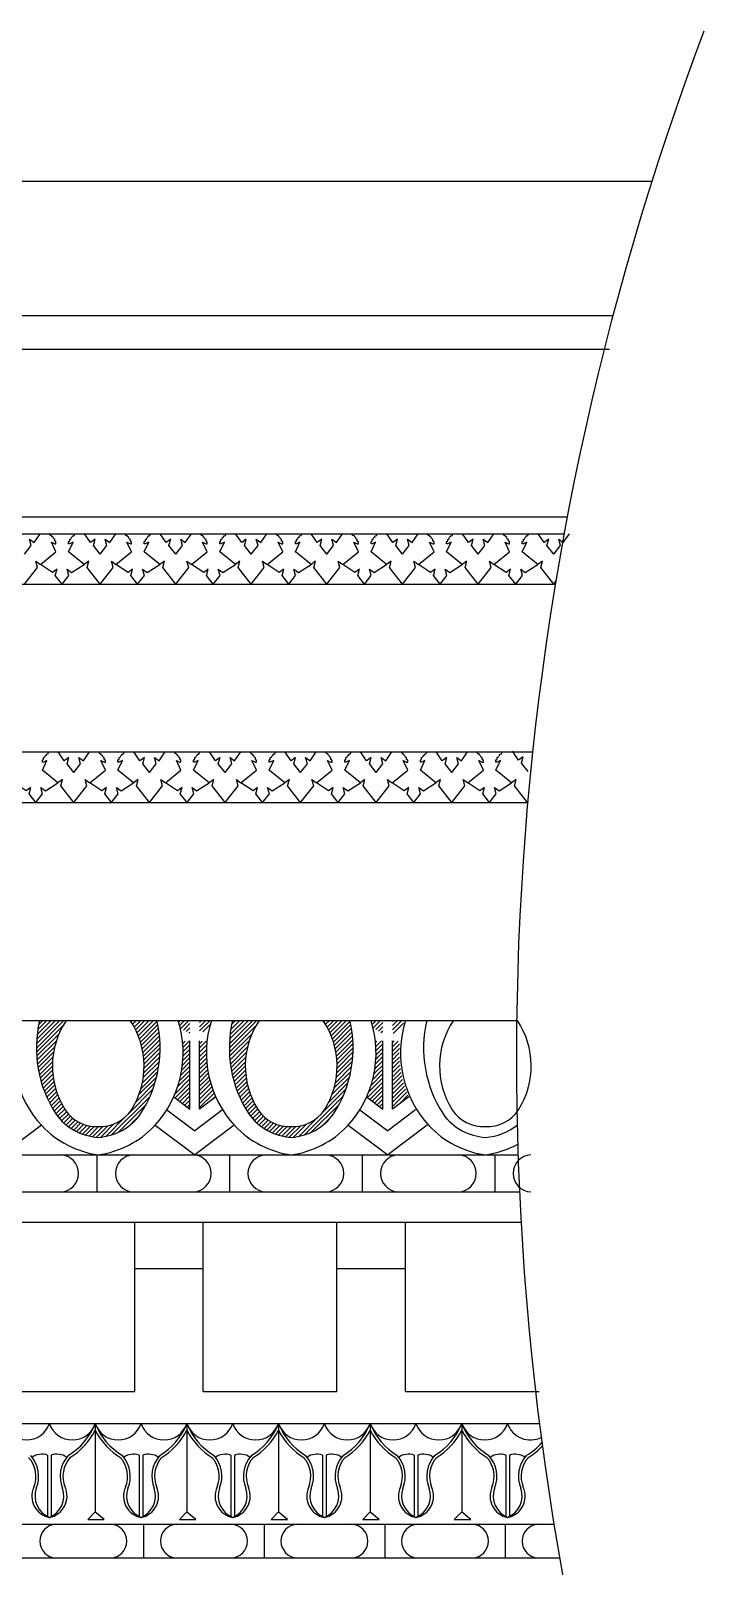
# Model space of a CAD drawing. Extents: x 140 to 2512, y 69 to 3554.
# Drawn here: x 1382.3 to 1582.7, y 3027.1 to 3484.4 of the extents above; entities that cross this region are included whole.
import ezdxf

# ---------------------------------------------------------------- set-up
doc = ezdxf.new("R2010")
doc.units = 0
doc.header["$LTSCALE"] = 10
doc.header["$MEASUREMENT"] = 0
for name, color, linetype in [('3', 3, 'CONTINUOUS'), ('4', 4, 'CONTINUOUS'), ('7', 7, 'CONTINUOUS'), ('BH', 3, 'CONTINUOUS')]:
    doc.layers.add(name, color=color, linetype=linetype)
pattern_1 = [(45, (1096.0628, 2007.5748), (-0.6344319, 0.6344319), [])]

msp = doc.modelspace()

# ---------------------------------------------------------------- hatches: boundary and pattern name
at = {"layer": '3'}
h = msp.add_hatch(dxfattribs=at)
h.set_pattern_fill('ANSI31', color=256, scale=7.177778, style=0)
h.set_pattern_definition([(45, (1038.6406, 2007.5748), (-0.6344319, 0.6344319), [])])
h.paths.add_polyline_path([(1419.83, 3189.66), (1411.86, 3189.66, -0.297247), (1412.22, 3163.03, -0.262813), (1402.35, 3158.06, -0.262813), (1392.48, 3163.03, -0.297247), (1392.84, 3189.66), (1384.88, 3189.66, 0.20319), (1389.73, 3161.83, 0.224863), (1402.35, 3154.84, 0.224863), (1414.97, 3161.83, 0.20319)])
h = msp.add_hatch(dxfattribs=at)
h.set_pattern_fill('ANSI31', color=256, scale=7.177778, style=0)
h.set_pattern_definition(pattern_1)
h.paths.add_polyline_path([(1429.63, 3189.66), (1426.11, 3189.66, -0.018345), (1426.74, 3187.39), (1429.63, 3185.67)])
h.paths.add_polyline_path([(1429.63, 3183.58), (1427.42, 3183.46, -0.133078), (1424.81, 3166.89), (1429.63, 3163.27)])
h.paths.add_polyline_path([(1434.71, 3183.46), (1432.5, 3183.58), (1432.5, 3163.27), (1437.32, 3166.89, -0.133078)])
h.paths.add_polyline_path([(1432.5, 3189.66), (1432.5, 3185.67), (1435.39, 3187.39, -0.018345), (1436.01, 3189.66)])
h = msp.add_hatch(dxfattribs=at)
h.set_pattern_fill('ANSI31', color=256, scale=7.177778, style=0)
h.set_pattern_definition(pattern_1)
h.paths.add_polyline_path([(1487.05, 3189.66), (1483.54, 3189.66, -0.018345), (1484.16, 3187.39), (1487.05, 3185.67)])
h.paths.add_polyline_path([(1487.05, 3183.58), (1484.84, 3183.46, -0.133078), (1482.23, 3166.89), (1487.05, 3163.27)])
h.paths.add_polyline_path([(1492.13, 3183.46), (1489.92, 3183.58), (1489.92, 3163.27), (1494.74, 3166.89, -0.133078)])
h.paths.add_polyline_path([(1489.92, 3189.66), (1489.92, 3185.67), (1492.81, 3187.39, -0.018345), (1493.43, 3189.66)])
at = {"layer": 'BH'}
h = msp.add_hatch(dxfattribs=at)
h.set_pattern_fill('ANSI31', color=256, scale=7.177778, style=0)
h.set_pattern_definition(pattern_1)
h.paths.add_polyline_path([(1477.25, 3189.66), (1469.28, 3189.66, -0.297247), (1469.65, 3163.03, -0.262813), (1459.77, 3158.06, -0.262813), (1449.9, 3163.03, -0.297247), (1450.27, 3189.66), (1442.3, 3189.66, 0.20319), (1447.16, 3161.83, 0.224863), (1459.77, 3154.84, 0.224863), (1472.39, 3161.83, 0.20319)])

# ---------------------------------------------------------------- linework, layer by layer
at = {"layer": '3'}
for p, q in [((1429.63, 3163.27), (1429.63, 3183.58)), ((1432.5, 3163.27), (1432.5, 3183.58)), ((1487.05, 3163.27), (1487.05, 3183.58)), ((1489.92, 3163.27), (1489.92, 3183.58)), ((1424.81, 3166.89), (1429.63, 3163.27)), ((1437.32, 3166.89), (1432.5, 3163.27)), ((1482.23, 3166.89), (1487.05, 3163.27)), ((1494.74, 3166.89), (1489.92, 3163.27)), ((1422.76, 3163.05), (1431.06, 3156.8)), ((1439.37, 3163.05), (1431.06, 3156.8)), ((1480.18, 3163.05), (1488.49, 3156.8)), ((1496.79, 3163.05), (1488.49, 3156.8)), ((1385.43, 3158.45), (1373.66, 3149.59)), ((1419.3, 3158.46), (1431.06, 3149.61)), ((1442.83, 3158.46), (1431.06, 3149.61)), ((1476.72, 3158.46), (1488.49, 3149.61)), ((1500.25, 3158.46), (1488.49, 3149.61)), ((1401.46, 3069.61), (1401.46, 3043.26)), ((1428.73, 3069.61), (1428.73, 3043.26)), ((1456, 3069.61), (1456, 3043.26)), ((1483.28, 3069.61), (1483.28, 3043.26)), ((1510.55, 3069.61), (1510.55, 3043.26)), ((1387.28, 3060.19), (1387.28, 3041.9)), ((1388.37, 3060.19), (1388.37, 3041.9)), ((1414.55, 3060.19), (1414.55, 3041.9)), ((1415.64, 3060.19), (1415.64, 3041.9)), ((1441.82, 3060.19), (1441.82, 3041.9)), ((1442.91, 3060.19), (1442.91, 3041.9)), ((1469.09, 3060.19), (1469.09, 3041.9)), ((1470.18, 3060.19), (1470.18, 3041.9)), ((1496.37, 3060.19), (1496.37, 3041.9)), ((1497.46, 3060.19), (1497.46, 3041.9)), ((1523.64, 3060.19), (1523.64, 3041.9)), ((1524.73, 3060.19), (1524.73, 3041.9)), ((1401.47, 3043.33), (1399.23, 3041)), ((1404.1, 3041), (1401.37, 3043.33)), ((1428.74, 3043.33), (1426.5, 3041)), ((1431.38, 3041), (1428.65, 3043.33)), ((1456.02, 3043.33), (1453.77, 3041)), ((1458.65, 3041), (1455.92, 3043.33)), ((1483.29, 3043.33), (1481.05, 3041)), ((1485.92, 3041), (1483.19, 3043.33)), ((1510.56, 3043.33), (1508.32, 3041)), ((1513.19, 3041), (1510.46, 3043.33)), ((1399.23, 3041), (1404.1, 3041)), ((1426.5, 3041), (1431.38, 3041)), ((1453.77, 3041), (1458.65, 3041)), ((1481.05, 3041), (1485.92, 3041)), ((1508.32, 3041), (1513.19, 3041))]:
    msp.add_line(p, q, dxfattribs=at)
for points in [[(1552.6, 2474.66, 0.104125), (1552.6, 2968.85, -0.152399), (1582.71, 3484.41)], [(1378.59, 3189.66, 0.269333), (1385.62, 3158.23, 0.168546), (1402.35, 3149.63, 0.168546), (1419.09, 3158.23, 0.269333), (1426.11, 3189.66)], [(1384.88, 3189.66, 0.20319), (1389.73, 3161.83, 0.224863), (1402.35, 3154.84, 0.224863), (1414.97, 3161.83, 0.20319), (1419.83, 3189.66)], [(1392.84, 3189.66, 0.297247), (1392.48, 3163.03, 0.262813), (1402.35, 3158.06, 0.262813), (1412.22, 3163.03, 0.297247), (1411.86, 3189.66)], [(1436.01, 3189.66, 0.269333), (1443.04, 3158.23, 0.168546), (1459.77, 3149.63, 0.168546), (1476.51, 3158.23, 0.269333), (1483.54, 3189.66)], [(1442.3, 3189.66, 0.20319), (1447.16, 3161.83, 0.224863), (1459.77, 3154.84, 0.224863), (1472.39, 3161.83, 0.20319), (1477.25, 3189.66)], [(1450.27, 3189.66, 0.297247), (1449.9, 3163.03, 0.262813), (1459.77, 3158.06, 0.262813), (1469.65, 3163.03, 0.297247), (1469.28, 3189.66)], [(1493.81, 3189.66, 0.269333), (1500.84, 3158.23, 0.168546), (1517.57, 3149.63, 0.089655), (1527.27, 3152.84, 0.089655)], [(1500.1, 3189.66, 0.20319), (1504.96, 3161.83, 0.224863), (1517.57, 3154.84, 0.155751), (1527.12, 3158.57, 0.155751)], [(1508.07, 3189.66, 0.297247), (1507.7, 3163.03, 0.262813), (1517.57, 3158.06, 0.262813), (1527.45, 3163.03, 0.297247), (1527.08, 3189.66)]]:
    msp.add_lwpolyline(points, format="xyb", dxfattribs=at)
for centre, radius, start, end in [((1381, 3071.95), 7.21, 198.9672, 341.0328), ((1394.64, 3071.95), 7.21, 198.9672, 341.0328), ((1383.4, 3076.74), 19.41, 300.9337, 338.4416), ((1408.28, 3071.95), 7.21, 198.9672, 341.0328), ((1419.51, 3076.74), 19.41, 201.5584, 239.0663), ((1421.91, 3071.95), 7.21, 198.9672, 341.0328), ((1410.67, 3076.74), 19.41, 300.9337, 338.4416), ((1435.55, 3071.95), 7.21, 198.9672, 341.0328), ((1446.79, 3076.74), 19.41, 201.5584, 239.0663), ((1449.18, 3071.95), 7.21, 198.9672, 341.0328), ((1437.95, 3076.74), 19.41, 300.9337, 338.4416), ((1474.06, 3076.74), 19.41, 201.5584, 239.0663), ((1462.82, 3071.95), 7.21, 198.9672, 341.0328), ((1476.46, 3071.95), 7.21, 198.9672, 341.0328), ((1465.22, 3076.74), 19.41, 300.9337, 338.4416), ((1490.09, 3071.95), 7.21, 198.9672, 341.0328), ((1501.33, 3076.74), 19.41, 201.5584, 239.0663), ((1503.73, 3071.95), 7.21, 198.9672, 341.0328), ((1492.49, 3076.74), 19.41, 300.9337, 338.4416), ((1517.37, 3071.95), 7.21, 198.9672, 341.0328), ((1528.6, 3076.74), 19.41, 201.5584, 239.0663), ((1531, 3071.95), 7.21, 198.9672, 296.9481), ((1383.4, 3076.74), 20.23, 300.9337, 333.1807), ((1419.51, 3076.74), 20.23, 206.8193, 239.0663), ((1410.67, 3076.74), 20.23, 300.9337, 333.1807), ((1446.79, 3076.74), 20.23, 206.8193, 239.0663), ((1437.95, 3076.74), 20.23, 300.9337, 333.1807), ((1474.06, 3076.74), 20.23, 206.8193, 239.0663), ((1465.22, 3076.74), 20.23, 300.9337, 333.1807), ((1501.33, 3076.74), 20.23, 206.8193, 239.0663), ((1492.49, 3076.74), 20.23, 300.9337, 333.1807), ((1528.6, 3076.74), 20.23, 206.8193, 239.0663), ((1519.77, 3076.74), 19.41, 300.9337, 319.2111), ((1375.25, 3053.89), 8.54, 337.7846, 41.5211), ((1375.25, 3053.89), 9.36, 337.7846, 41.5211), ((1385.55, 3055.48), 5.01, 69.8838, 125.0135), ((1390.09, 3055.48), 5.01, 54.9865, 110.1162), ((1400.39, 3053.89), 9.36, 138.4789, 202.2154), ((1400.39, 3053.89), 8.54, 138.4789, 202.2154), ((1402.53, 3053.89), 8.54, 337.7846, 41.5211), ((1402.53, 3053.89), 9.36, 337.7846, 41.5211), ((1412.82, 3055.48), 5.01, 69.8838, 125.0135), ((1417.36, 3055.48), 5.01, 54.9865, 110.1162), ((1427.66, 3053.89), 9.36, 138.4789, 202.2154), ((1427.66, 3053.89), 8.54, 138.4789, 202.2154), ((1429.8, 3053.89), 8.54, 337.7846, 41.5211), ((1429.8, 3053.89), 9.36, 337.7846, 41.5211), ((1440.1, 3055.48), 5.01, 69.8838, 125.0135), ((1444.64, 3055.48), 5.01, 54.9865, 110.1162), ((1454.93, 3053.89), 9.36, 138.4789, 202.2154), ((1454.93, 3053.89), 8.54, 138.4789, 202.2154), ((1457.07, 3053.89), 8.54, 337.7846, 41.5211), ((1457.07, 3053.89), 9.36, 337.7846, 41.5211), ((1467.37, 3055.48), 5.01, 69.8838, 125.0135), ((1471.91, 3055.48), 5.01, 54.9865, 110.1162), ((1482.21, 3053.89), 9.36, 138.4789, 202.2154), ((1482.21, 3053.89), 8.54, 138.4789, 202.2154), ((1484.35, 3053.89), 8.54, 337.7846, 41.5211), ((1484.35, 3053.89), 9.36, 337.7846, 41.5211), ((1494.64, 3055.48), 5.01, 69.8838, 125.0135), ((1499.18, 3055.48), 5.01, 54.9865, 110.1162), ((1509.48, 3053.89), 9.36, 138.4789, 202.2154), ((1509.48, 3053.89), 8.54, 138.4789, 202.2154), ((1511.62, 3053.89), 8.54, 337.7846, 41.5211), ((1511.62, 3053.89), 9.36, 337.7846, 41.5211), ((1521.92, 3055.48), 5.01, 69.8838, 125.0135), ((1526.45, 3055.48), 5.01, 54.9865, 110.1162), ((1536.75, 3053.89), 9.36, 138.4789, 202.2154), ((1536.75, 3053.89), 8.54, 138.4789, 202.2154), ((1519.77, 3076.74), 20.23, 300.9337, 317.1856), ((1389.05, 3047.99), 6.46, 155.9841, 259.063), ((1390.44, 3048.05), 6.91, 160.5785, 247.7515), ((1386.6, 3047.99), 6.46, 280.937, 24.0159), ((1385.2, 3048.05), 6.91, 292.2485, 19.4215), ((1416.32, 3047.99), 6.46, 155.9841, 259.063), ((1417.71, 3048.05), 6.91, 160.5785, 247.7515), ((1413.87, 3047.99), 6.46, 280.937, 24.0159), ((1412.48, 3048.05), 6.91, 292.2485, 19.4215), ((1443.59, 3047.99), 6.46, 155.9841, 259.063), ((1444.98, 3048.05), 6.91, 160.5785, 247.7515), ((1441.14, 3047.99), 6.46, 280.937, 24.0159), ((1439.75, 3048.05), 6.91, 292.2485, 19.4215), ((1470.86, 3047.99), 6.46, 155.9841, 259.063), ((1472.26, 3048.05), 6.91, 160.5785, 247.7515), ((1468.41, 3047.99), 6.46, 280.937, 24.0159), ((1467.02, 3048.05), 6.91, 292.2485, 19.4215), ((1498.14, 3047.99), 6.46, 155.9841, 259.063), ((1499.53, 3048.05), 6.91, 160.5785, 247.7515), ((1495.69, 3047.99), 6.46, 280.937, 24.0159), ((1494.29, 3048.05), 6.91, 292.2485, 19.4215), ((1525.41, 3047.99), 6.46, 155.9841, 259.063), ((1526.8, 3048.05), 6.91, 160.5785, 247.7515), ((1522.96, 3047.99), 6.46, 280.937, 24.0159), ((1521.57, 3048.05), 6.91, 292.2485, 19.4215)]:
    msp.add_arc(centre, radius, start, end, dxfattribs=at)
at = {"layer": '4'}
for p, q in [((520.4, 3439.61), (1567.19, 3439.61)), ((140.4, 3399.61), (1555.6, 3399.61))]:
    msp.add_line(p, q, dxfattribs=at)
at = {"layer": '7'}
for p, q in [((150.4, 3389.61), (1554.54, 3389.61)), ((190.4, 3339.61), (1542.02, 3339.61)), ((190.4, 3334.61), (1541.09, 3334.61)), ((210.4, 3319.61), (1538.47, 3319.61)), ((210.4, 3269.61), (1531.71, 3269.61)), ((385.4, 3254.61), (1530.25, 3254.61)), ((385.4, 3189.61), (1526.97, 3189.61)), ((415.4, 3149.61), (1527.37, 3149.61)), ((425.4, 3138.61), (1527.81, 3138.61)), ((425.4, 3129.61), (1528.27, 3129.61)), ((1413.2, 3079.19), (1413.2, 3129.61)), ((1433.6, 3079.19), (1433.6, 3129.61)), ((1473.4, 3079.19), (1473.4, 3129.61)), ((1493.8, 3079.19), (1493.8, 3129.61)), ((1413.2, 3115.76), (1433.6, 3115.76)), ((1473.4, 3115.76), (1493.8, 3115.76)), ((1373.4, 3079.19), (1413.2, 3079.19)), ((1433.6, 3079.19), (1473.4, 3079.19)), ((1493.8, 3079.19), (1533.6, 3079.19)), ((430.4, 3069.61), (1533.74, 3069.61)), ((515.32, 3039.61), (1538.07, 3039.61)), ((520.4, 3029.61), (1539.75, 3029.61))]:
    msp.add_line(p, q, dxfattribs=at)
at = {"layer": 'BH'}
for p, q in [((1401.97, 3149.59), (1401.97, 3138.61)), ((1441.43, 3149.59), (1441.43, 3138.61)), ((1480.89, 3149.59), (1480.89, 3138.61)), ((1520.35, 3149.59), (1520.35, 3138.61)), ((1415.86, 3039.59), (1415.86, 3029.61)), ((1451.74, 3039.59), (1451.74, 3029.61)), ((1487.61, 3039.59), (1487.61, 3029.61)), ((1523.48, 3039.59), (1523.48, 3029.61))]:
    msp.add_line(p, q, dxfattribs=at)
for points in [[(1380.4, 3319.61), (1384.28, 3324.56), (1383.76, 3326.44), (1385.13, 3325.41), (1389.78, 3329.18), (1388.41, 3332.08), (1389.43, 3331.57), (1389.6, 3331.57), (1389.78, 3331.57), (1389.78, 3331.74), (1389.78, 3332.08), (1389.6, 3332.42), (1389.43, 3332.42), (1389.43, 3332.59), (1389.43, 3332.76), (1389.43, 3332.94), (1389.09, 3333.11), (1388.92, 3333.45), (1388.58, 3333.79), (1388.58, 3333.96), (1388.41, 3333.96), (1388.07, 3334.13), (1387.89, 3334.64)], [(1380.4, 3328.54), (1382.4, 3331.1), (1381.89, 3332.98), (1383.26, 3331.96), (1385.06, 3334.61)], [(1402.9, 3319.61), (1399.03, 3324.56), (1399.54, 3326.44), (1398.17, 3325.41), (1393.53, 3329.18), (1394.89, 3332.08), (1393.87, 3331.57), (1393.7, 3331.57), (1393.53, 3331.57), (1393.53, 3331.74), (1393.53, 3332.08), (1393.7, 3332.42), (1393.87, 3332.42), (1393.87, 3332.59), (1393.87, 3332.76), (1393.87, 3332.94), (1394.21, 3333.11), (1394.38, 3333.45), (1394.72, 3333.79), (1394.72, 3333.96), (1394.89, 3333.96), (1395.24, 3334.13), (1395.41, 3334.64)], [(1402.9, 3328.54), (1400.9, 3331.1), (1401.41, 3332.98), (1400.04, 3331.96), (1398.24, 3334.61)], [(1402.9, 3319.61), (1406.78, 3324.56), (1406.26, 3326.44), (1407.63, 3325.41), (1412.28, 3329.18), (1410.91, 3332.08), (1411.93, 3331.57), (1412.1, 3331.57), (1412.28, 3331.57), (1412.28, 3331.74), (1412.28, 3332.08), (1412.1, 3332.42), (1411.93, 3332.42), (1411.93, 3332.59), (1411.93, 3332.76), (1411.93, 3332.94), (1411.59, 3333.11), (1411.42, 3333.45), (1411.08, 3333.79), (1411.08, 3333.96), (1410.91, 3333.96), (1410.57, 3334.13), (1410.39, 3334.64)], [(1402.9, 3328.54), (1404.9, 3331.1), (1404.39, 3332.98), (1405.76, 3331.96), (1407.56, 3334.61)], [(1425.4, 3319.61), (1421.53, 3324.56), (1422.04, 3326.44), (1420.67, 3325.41), (1416.03, 3329.18), (1417.39, 3332.08), (1416.37, 3331.57), (1416.2, 3331.57), (1416.03, 3331.57), (1416.03, 3331.74), (1416.03, 3332.08), (1416.2, 3332.42), (1416.37, 3332.42), (1416.37, 3332.59), (1416.37, 3332.76), (1416.37, 3332.94), (1416.71, 3333.11), (1416.88, 3333.45), (1417.22, 3333.79), (1417.22, 3333.96), (1417.39, 3333.96), (1417.74, 3334.13), (1417.91, 3334.64)], [(1425.4, 3328.54), (1423.4, 3331.1), (1423.91, 3332.98), (1422.54, 3331.96), (1420.74, 3334.61)], [(1425.4, 3319.61), (1429.28, 3324.56), (1428.76, 3326.44), (1430.13, 3325.41), (1434.78, 3329.18), (1433.41, 3332.08), (1434.43, 3331.57), (1434.6, 3331.57), (1434.78, 3331.57), (1434.78, 3331.74), (1434.78, 3332.08), (1434.6, 3332.42), (1434.43, 3332.42), (1434.43, 3332.59), (1434.43, 3332.76), (1434.43, 3332.94), (1434.09, 3333.11), (1433.92, 3333.45), (1433.58, 3333.79), (1433.58, 3333.96), (1433.41, 3333.96), (1433.07, 3334.13), (1432.89, 3334.64)], [(1425.4, 3328.54), (1427.4, 3331.1), (1426.89, 3332.98), (1428.26, 3331.96), (1430.06, 3334.61)], [(1447.9, 3319.61), (1444.03, 3324.56), (1444.54, 3326.44), (1443.17, 3325.41), (1438.53, 3329.18), (1439.89, 3332.08), (1438.87, 3331.57), (1438.7, 3331.57), (1438.53, 3331.57), (1438.53, 3331.74), (1438.53, 3332.08), (1438.7, 3332.42), (1438.87, 3332.42), (1438.87, 3332.59), (1438.87, 3332.76), (1438.87, 3332.94), (1439.21, 3333.11), (1439.38, 3333.45), (1439.72, 3333.79), (1439.72, 3333.96), (1439.89, 3333.96), (1440.24, 3334.13), (1440.41, 3334.64)], [(1447.9, 3328.54), (1445.9, 3331.1), (1446.41, 3332.98), (1445.04, 3331.96), (1443.24, 3334.61)], [(1447.9, 3319.61), (1451.78, 3324.56), (1451.26, 3326.44), (1452.63, 3325.41), (1457.28, 3329.18), (1455.91, 3332.08), (1456.93, 3331.57), (1457.1, 3331.57), (1457.28, 3331.57), (1457.28, 3331.74), (1457.28, 3332.08), (1457.1, 3332.42), (1456.93, 3332.42), (1456.93, 3332.59), (1456.93, 3332.76), (1456.93, 3332.94), (1456.59, 3333.11), (1456.42, 3333.45), (1456.08, 3333.79), (1456.08, 3333.96), (1455.91, 3333.96), (1455.57, 3334.13), (1455.39, 3334.64)], [(1447.9, 3328.54), (1449.9, 3331.1), (1449.39, 3332.98), (1450.76, 3331.96), (1452.56, 3334.61)], [(1470.4, 3319.61), (1466.53, 3324.56), (1467.04, 3326.44), (1465.67, 3325.41), (1461.03, 3329.18), (1462.39, 3332.08), (1461.37, 3331.57), (1461.2, 3331.57), (1461.03, 3331.57), (1461.03, 3331.74), (1461.03, 3332.08), (1461.2, 3332.42), (1461.37, 3332.42), (1461.37, 3332.59), (1461.37, 3332.76), (1461.37, 3332.94), (1461.71, 3333.11), (1461.88, 3333.45), (1462.22, 3333.79), (1462.22, 3333.96), (1462.39, 3333.96), (1462.74, 3334.13), (1462.91, 3334.64)], [(1470.4, 3328.54), (1468.4, 3331.1), (1468.91, 3332.98), (1467.54, 3331.96), (1465.74, 3334.61)], [(1470.4, 3319.61), (1474.28, 3324.56), (1473.76, 3326.44), (1475.13, 3325.41), (1479.78, 3329.18), (1478.41, 3332.08), (1479.43, 3331.57), (1479.6, 3331.57), (1479.78, 3331.57), (1479.78, 3331.74), (1479.78, 3332.08), (1479.6, 3332.42), (1479.43, 3332.42), (1479.43, 3332.59), (1479.43, 3332.76), (1479.43, 3332.94), (1479.09, 3333.11), (1478.92, 3333.45), (1478.58, 3333.79), (1478.58, 3333.96), (1478.41, 3333.96), (1478.07, 3334.13), (1477.89, 3334.64)], [(1470.4, 3328.54), (1472.4, 3331.1), (1471.89, 3332.98), (1473.26, 3331.96), (1475.06, 3334.61)], [(1492.9, 3319.61), (1489.03, 3324.56), (1489.54, 3326.44), (1488.17, 3325.41), (1483.53, 3329.18), (1484.89, 3332.08), (1483.87, 3331.57), (1483.7, 3331.57), (1483.53, 3331.57), (1483.53, 3331.74), (1483.53, 3332.08), (1483.7, 3332.42), (1483.87, 3332.42), (1483.87, 3332.59), (1483.87, 3332.76), (1483.87, 3332.94), (1484.21, 3333.11), (1484.38, 3333.45), (1484.72, 3333.79), (1484.72, 3333.96), (1484.89, 3333.96), (1485.24, 3334.13), (1485.41, 3334.64)], [(1492.9, 3328.54), (1490.9, 3331.1), (1491.41, 3332.98), (1490.04, 3331.96), (1488.24, 3334.61)], [(1492.9, 3319.61), (1496.78, 3324.56), (1496.26, 3326.44), (1497.63, 3325.41), (1502.28, 3329.18), (1500.91, 3332.08), (1501.93, 3331.57), (1502.1, 3331.57), (1502.28, 3331.57), (1502.28, 3331.74), (1502.28, 3332.08), (1502.1, 3332.42), (1501.93, 3332.42), (1501.93, 3332.59), (1501.93, 3332.76), (1501.93, 3332.94), (1501.59, 3333.11), (1501.42, 3333.45), (1501.08, 3333.79), (1501.08, 3333.96), (1500.91, 3333.96), (1500.57, 3334.13), (1500.39, 3334.64)], [(1492.9, 3328.54), (1494.9, 3331.1), (1494.39, 3332.98), (1495.76, 3331.96), (1497.56, 3334.61)], [(1515.4, 3319.61), (1511.53, 3324.56), (1512.04, 3326.44), (1510.67, 3325.41), (1506.03, 3329.18), (1507.39, 3332.08), (1506.37, 3331.57), (1506.2, 3331.57), (1506.03, 3331.57), (1506.03, 3331.74), (1506.03, 3332.08), (1506.2, 3332.42), (1506.37, 3332.42), (1506.37, 3332.59), (1506.37, 3332.76), (1506.37, 3332.94), (1506.71, 3333.11), (1506.88, 3333.45), (1507.22, 3333.79), (1507.22, 3333.96), (1507.39, 3333.96), (1507.74, 3334.13), (1507.91, 3334.64)], [(1515.4, 3328.54), (1513.4, 3331.1), (1513.91, 3332.98), (1512.54, 3331.96), (1510.74, 3334.61)], [(1515.4, 3319.61), (1519.28, 3324.56), (1518.76, 3326.44), (1520.13, 3325.41), (1524.78, 3329.18), (1523.41, 3332.08), (1524.43, 3331.57), (1524.6, 3331.57), (1524.78, 3331.57), (1524.78, 3331.74), (1524.78, 3332.08), (1524.6, 3332.42), (1524.43, 3332.42), (1524.43, 3332.59), (1524.43, 3332.76), (1524.43, 3332.94), (1524.09, 3333.11), (1523.92, 3333.45), (1523.58, 3333.79), (1523.58, 3333.96), (1523.41, 3333.96), (1523.07, 3334.13), (1522.89, 3334.64)], [(1515.4, 3328.54), (1517.4, 3331.1), (1516.89, 3332.98), (1518.26, 3331.96), (1520.06, 3334.61)], [(1537.9, 3319.61), (1534.03, 3324.56), (1534.54, 3326.44), (1533.17, 3325.41), (1528.53, 3329.18), (1529.89, 3332.08), (1528.87, 3331.57), (1528.7, 3331.57), (1528.53, 3331.57), (1528.53, 3331.74), (1528.53, 3332.08), (1528.7, 3332.42), (1528.87, 3332.42), (1528.87, 3332.59), (1528.87, 3332.76), (1528.87, 3332.94), (1529.21, 3333.11), (1529.38, 3333.45), (1529.72, 3333.79), (1529.72, 3333.96), (1529.89, 3333.96), (1530.24, 3334.13), (1530.41, 3334.64)], [(1537.9, 3328.54), (1535.9, 3331.1), (1536.41, 3332.98), (1535.04, 3331.96), (1533.24, 3334.61)], [(1537.9, 3328.54), (1539.9, 3331.1), (1539.39, 3332.98), (1540.76, 3331.96), (1542.56, 3334.61)], [(1391.58, 3319.61), (1389.58, 3322.17), (1390.09, 3324.05), (1388.73, 3323.02), (1385.13, 3325.41)], [(1391.58, 3319.61), (1393.59, 3322.17), (1393.07, 3324.05), (1394.44, 3323.02), (1398.17, 3325.41)], [(1414.08, 3319.61), (1412.08, 3322.17), (1412.59, 3324.05), (1411.23, 3323.02), (1407.63, 3325.41)], [(1414.08, 3319.61), (1416.09, 3322.17), (1415.57, 3324.05), (1416.94, 3323.02), (1420.67, 3325.41)], [(1436.58, 3319.61), (1434.58, 3322.17), (1435.09, 3324.05), (1433.73, 3323.02), (1430.13, 3325.41)], [(1436.58, 3319.61), (1438.59, 3322.17), (1438.07, 3324.05), (1439.44, 3323.02), (1443.17, 3325.41)], [(1459.08, 3319.61), (1457.08, 3322.17), (1457.59, 3324.05), (1456.23, 3323.02), (1452.63, 3325.41)], [(1459.08, 3319.61), (1461.09, 3322.17), (1460.57, 3324.05), (1461.94, 3323.02), (1465.67, 3325.41)], [(1481.58, 3319.61), (1479.58, 3322.17), (1480.09, 3324.05), (1478.73, 3323.02), (1475.13, 3325.41)], [(1481.58, 3319.61), (1483.59, 3322.17), (1483.07, 3324.05), (1484.44, 3323.02), (1488.17, 3325.41)], [(1504.08, 3319.61), (1502.08, 3322.17), (1502.59, 3324.05), (1501.23, 3323.02), (1497.63, 3325.41)], [(1504.08, 3319.61), (1506.09, 3322.17), (1505.57, 3324.05), (1506.94, 3323.02), (1510.67, 3325.41)], [(1526.58, 3319.61), (1524.58, 3322.17), (1525.09, 3324.05), (1523.73, 3323.02), (1520.13, 3325.41)], [(1526.58, 3319.61), (1528.59, 3322.17), (1528.07, 3324.05), (1529.44, 3323.02), (1533.17, 3325.41)], [(1537.9, 3319.61), (1538.63, 3320.54)], [(1530.27, 3263.77), (1528.27, 3266.33), (1528.78, 3268.21), (1527.41, 3267.19), (1525.61, 3269.84)], [(1395.09, 3254.61), (1391.22, 3259.56), (1391.73, 3261.44), (1390.36, 3260.41), (1385.72, 3264.18), (1387.09, 3267.08), (1386.06, 3266.57), (1385.89, 3266.57), (1385.72, 3266.57), (1385.72, 3266.74), (1385.72, 3267.08), (1385.89, 3267.42), (1386.06, 3267.42), (1386.06, 3267.59), (1386.06, 3267.76), (1386.06, 3267.94), (1386.4, 3268.11), (1386.57, 3268.45), (1386.91, 3268.79), (1386.91, 3268.96), (1387.09, 3268.96), (1387.43, 3269.13), (1387.6, 3269.64)], [(1395.09, 3263.54), (1393.09, 3266.1), (1393.6, 3267.98), (1392.23, 3266.96), (1390.43, 3269.61)], [(1395.09, 3254.61), (1398.97, 3259.56), (1398.45, 3261.44), (1399.82, 3260.41), (1404.47, 3264.18), (1403.1, 3267.08), (1404.12, 3266.57), (1404.29, 3266.57), (1404.47, 3266.57), (1404.47, 3266.74), (1404.47, 3267.08), (1404.29, 3267.42), (1404.12, 3267.42), (1404.12, 3267.59), (1404.12, 3267.76), (1404.12, 3267.94), (1403.78, 3268.11), (1403.61, 3268.45), (1403.27, 3268.79), (1403.27, 3268.96), (1403.1, 3268.96), (1402.76, 3269.13), (1402.58, 3269.64)], [(1395.09, 3263.54), (1397.09, 3266.1), (1396.58, 3267.98), (1397.95, 3266.96), (1399.75, 3269.61)], [(1417.59, 3254.61), (1413.72, 3259.56), (1414.23, 3261.44), (1412.86, 3260.41), (1408.22, 3264.18), (1409.59, 3267.08), (1408.56, 3266.57), (1408.39, 3266.57), (1408.22, 3266.57), (1408.22, 3266.74), (1408.22, 3267.08), (1408.39, 3267.42), (1408.56, 3267.42), (1408.56, 3267.59), (1408.56, 3267.76), (1408.56, 3267.94), (1408.9, 3268.11), (1409.07, 3268.45), (1409.41, 3268.79), (1409.41, 3268.96), (1409.59, 3268.96), (1409.93, 3269.13), (1410.1, 3269.64)], [(1417.59, 3263.54), (1415.59, 3266.1), (1416.1, 3267.98), (1414.73, 3266.96), (1412.93, 3269.61)], [(1417.59, 3254.61), (1421.47, 3259.56), (1420.95, 3261.44), (1422.32, 3260.41), (1426.97, 3264.18), (1425.6, 3267.08), (1426.62, 3266.57), (1426.79, 3266.57), (1426.97, 3266.57), (1426.97, 3266.74), (1426.97, 3267.08), (1426.79, 3267.42), (1426.62, 3267.42), (1426.62, 3267.59), (1426.62, 3267.76), (1426.62, 3267.94), (1426.28, 3268.11), (1426.11, 3268.45), (1425.77, 3268.79), (1425.77, 3268.96), (1425.6, 3268.96), (1425.26, 3269.13), (1425.08, 3269.64)], [(1417.59, 3263.54), (1419.59, 3266.1), (1419.08, 3267.98), (1420.45, 3266.96), (1422.25, 3269.61)], [(1440.09, 3254.61), (1436.22, 3259.56), (1436.73, 3261.44), (1435.36, 3260.41), (1430.72, 3264.18), (1432.09, 3267.08), (1431.06, 3266.57), (1430.89, 3266.57), (1430.72, 3266.57), (1430.72, 3266.74), (1430.72, 3267.08), (1430.89, 3267.42), (1431.06, 3267.42), (1431.06, 3267.59), (1431.06, 3267.76), (1431.06, 3267.94), (1431.4, 3268.11), (1431.57, 3268.45), (1431.91, 3268.79), (1431.91, 3268.96), (1432.09, 3268.96), (1432.43, 3269.13), (1432.6, 3269.64)], [(1440.09, 3263.54), (1438.09, 3266.1), (1438.6, 3267.98), (1437.23, 3266.96), (1435.43, 3269.61)], [(1440.09, 3254.61), (1443.97, 3259.56), (1443.45, 3261.44), (1444.82, 3260.41), (1449.47, 3264.18), (1448.1, 3267.08), (1449.12, 3266.57), (1449.29, 3266.57), (1449.47, 3266.57), (1449.47, 3266.74), (1449.47, 3267.08), (1449.29, 3267.42), (1449.12, 3267.42), (1449.12, 3267.59), (1449.12, 3267.76), (1449.12, 3267.94), (1448.78, 3268.11), (1448.61, 3268.45), (1448.27, 3268.79), (1448.27, 3268.96), (1448.1, 3268.96), (1447.76, 3269.13), (1447.58, 3269.64)], [(1440.09, 3263.54), (1442.09, 3266.1), (1441.58, 3267.98), (1442.95, 3266.96), (1444.75, 3269.61)], [(1462.59, 3254.61), (1458.72, 3259.56), (1459.23, 3261.44), (1457.86, 3260.41), (1453.22, 3264.18), (1454.59, 3267.08), (1453.56, 3266.57), (1453.39, 3266.57), (1453.22, 3266.57), (1453.22, 3266.74), (1453.22, 3267.08), (1453.39, 3267.42), (1453.56, 3267.42), (1453.56, 3267.59), (1453.56, 3267.76), (1453.56, 3267.94), (1453.9, 3268.11), (1454.07, 3268.45), (1454.41, 3268.79), (1454.41, 3268.96), (1454.59, 3268.96), (1454.93, 3269.13), (1455.1, 3269.64)], [(1462.59, 3263.54), (1460.59, 3266.1), (1461.1, 3267.98), (1459.73, 3266.96), (1457.93, 3269.61)], [(1462.59, 3254.61), (1466.47, 3259.56), (1465.95, 3261.44), (1467.32, 3260.41), (1471.97, 3264.18), (1470.6, 3267.08), (1471.62, 3266.57), (1471.79, 3266.57), (1471.97, 3266.57), (1471.97, 3266.74), (1471.97, 3267.08), (1471.79, 3267.42), (1471.62, 3267.42), (1471.62, 3267.59), (1471.62, 3267.76), (1471.62, 3267.94), (1471.28, 3268.11), (1471.11, 3268.45), (1470.77, 3268.79), (1470.77, 3268.96), (1470.6, 3268.96), (1470.26, 3269.13), (1470.08, 3269.64)], [(1462.59, 3263.54), (1464.59, 3266.1), (1464.08, 3267.98), (1465.45, 3266.96), (1467.25, 3269.61)], [(1485.09, 3254.61), (1481.22, 3259.56), (1481.73, 3261.44), (1480.36, 3260.41), (1475.72, 3264.18), (1477.09, 3267.08), (1476.06, 3266.57), (1475.89, 3266.57), (1475.72, 3266.57), (1475.72, 3266.74), (1475.72, 3267.08), (1475.89, 3267.42), (1476.06, 3267.42), (1476.06, 3267.59), (1476.06, 3267.76), (1476.06, 3267.94), (1476.4, 3268.11), (1476.57, 3268.45), (1476.91, 3268.79), (1476.91, 3268.96), (1477.09, 3268.96), (1477.43, 3269.13), (1477.6, 3269.64)], [(1485.09, 3263.54), (1483.09, 3266.1), (1483.6, 3267.98), (1482.23, 3266.96), (1480.43, 3269.61)], [(1485.09, 3254.61), (1488.97, 3259.56), (1488.45, 3261.44), (1489.82, 3260.41), (1494.47, 3264.18), (1493.1, 3267.08), (1494.12, 3266.57), (1494.29, 3266.57), (1494.47, 3266.57), (1494.47, 3266.74), (1494.47, 3267.08), (1494.29, 3267.42), (1494.12, 3267.42), (1494.12, 3267.59), (1494.12, 3267.76), (1494.12, 3267.94), (1493.78, 3268.11), (1493.61, 3268.45), (1493.27, 3268.79), (1493.27, 3268.96), (1493.1, 3268.96), (1492.76, 3269.13), (1492.58, 3269.64)], [(1485.09, 3263.54), (1487.09, 3266.1), (1486.58, 3267.98), (1487.95, 3266.96), (1489.75, 3269.61)], [(1507.59, 3254.61), (1503.72, 3259.56), (1504.23, 3261.44), (1502.86, 3260.41), (1498.22, 3264.18), (1499.59, 3267.08), (1498.56, 3266.57), (1498.39, 3266.57), (1498.22, 3266.57), (1498.22, 3266.74), (1498.22, 3267.08), (1498.39, 3267.42), (1498.56, 3267.42), (1498.56, 3267.59), (1498.56, 3267.76), (1498.56, 3267.94), (1498.9, 3268.11), (1499.07, 3268.45), (1499.41, 3268.79), (1499.41, 3268.96), (1499.59, 3268.96), (1499.93, 3269.13), (1500.1, 3269.64)], [(1507.59, 3263.54), (1505.59, 3266.1), (1506.1, 3267.98), (1504.73, 3266.96), (1502.93, 3269.61)], [(1507.59, 3254.61), (1511.47, 3259.56), (1510.95, 3261.44), (1512.32, 3260.41), (1516.97, 3264.18), (1515.6, 3267.08), (1516.62, 3266.57), (1516.79, 3266.57), (1516.97, 3266.57), (1516.97, 3266.74), (1516.97, 3267.08), (1516.79, 3267.42), (1516.62, 3267.42), (1516.62, 3267.59), (1516.62, 3267.76), (1516.62, 3267.94), (1516.28, 3268.11), (1516.11, 3268.45), (1515.77, 3268.79), (1515.77, 3268.96), (1515.6, 3268.96), (1515.26, 3269.13), (1515.08, 3269.64)], [(1507.59, 3263.54), (1509.59, 3266.1), (1509.08, 3267.98), (1510.45, 3266.96), (1512.25, 3269.61)], [(1530.09, 3254.61), (1526.22, 3259.56), (1526.73, 3261.44), (1525.36, 3260.41), (1520.72, 3264.18), (1522.09, 3267.08), (1521.06, 3266.57), (1520.89, 3266.57), (1520.72, 3266.57), (1520.72, 3266.74), (1520.72, 3267.08), (1520.89, 3267.42), (1521.06, 3267.42), (1521.06, 3267.59), (1521.06, 3267.76), (1521.06, 3267.94), (1521.4, 3268.11), (1521.57, 3268.45), (1521.91, 3268.79), (1521.91, 3268.96), (1522.09, 3268.96), (1522.43, 3269.13), (1522.6, 3269.64)], [(1383.77, 3254.61), (1381.77, 3257.17), (1382.28, 3259.05), (1380.92, 3258.02), (1377.32, 3260.41)], [(1383.77, 3254.61), (1385.78, 3257.17), (1385.26, 3259.05), (1386.63, 3258.02), (1390.36, 3260.41)], [(1406.27, 3254.61), (1404.27, 3257.17), (1404.78, 3259.05), (1403.42, 3258.02), (1399.82, 3260.41)], [(1406.27, 3254.61), (1408.28, 3257.17), (1407.76, 3259.05), (1409.13, 3258.02), (1412.86, 3260.41)], [(1428.77, 3254.61), (1426.77, 3257.17), (1427.28, 3259.05), (1425.92, 3258.02), (1422.32, 3260.41)], [(1428.77, 3254.61), (1430.78, 3257.17), (1430.26, 3259.05), (1431.63, 3258.02), (1435.36, 3260.41)], [(1451.27, 3254.61), (1449.27, 3257.17), (1449.78, 3259.05), (1448.42, 3258.02), (1444.82, 3260.41)], [(1451.27, 3254.61), (1453.28, 3257.17), (1452.76, 3259.05), (1454.13, 3258.02), (1457.86, 3260.41)], [(1473.77, 3254.61), (1471.77, 3257.17), (1472.28, 3259.05), (1470.92, 3258.02), (1467.32, 3260.41)], [(1473.77, 3254.61), (1475.78, 3257.17), (1475.26, 3259.05), (1476.63, 3258.02), (1480.36, 3260.41)], [(1496.27, 3254.61), (1494.27, 3257.17), (1494.78, 3259.05), (1493.42, 3258.02), (1489.82, 3260.41)], [(1496.27, 3254.61), (1498.28, 3257.17), (1497.76, 3259.05), (1499.13, 3258.02), (1502.86, 3260.41)], [(1518.77, 3254.61), (1516.77, 3257.17), (1517.28, 3259.05), (1515.92, 3258.02), (1512.32, 3260.41)], [(1518.77, 3254.61), (1520.78, 3257.17), (1520.26, 3259.05), (1521.63, 3258.02), (1525.36, 3260.41)], [(1530.09, 3254.61), (1530.27, 3254.84)]]:
    msp.add_lwpolyline(points, dxfattribs=at)
for centre, radius, start, end in [((1390.99, 3144.11), 5.51, 272.5097, 87.4903), ((1412.96, 3144.11), 5.51, 92.5097, 267.4903), ((1430.44, 3144.11), 5.51, 272.5097, 87.4903), ((1452.42, 3144.11), 5.51, 92.5097, 267.4903), ((1469.9, 3144.11), 5.51, 272.5097, 87.4903), ((1491.88, 3144.11), 5.51, 92.5097, 267.4903), ((1509.36, 3144.11), 5.51, 272.5097, 87.4903), ((1531.34, 3144.11), 5.51, 92.5097, 267.4903), ((1389.98, 3034.61), 5, 92.5097, 267.4903), ((1405.87, 3034.61), 5, 272.5097, 87.4903), ((1425.85, 3034.61), 5, 92.5097, 267.4903), ((1441.75, 3034.61), 5, 272.5097, 87.4903), ((1461.73, 3034.61), 5, 92.5097, 267.4903), ((1477.62, 3034.61), 5, 272.5097, 87.4903), ((1497.6, 3034.61), 5, 92.5097, 267.4903), ((1513.49, 3034.61), 5, 272.5097, 87.4903), ((1533.47, 3034.61), 5, 92.5097, 267.4903)]:
    msp.add_arc(centre, radius, start, end, dxfattribs=at)

doc.saveas('drawing.dxf')
